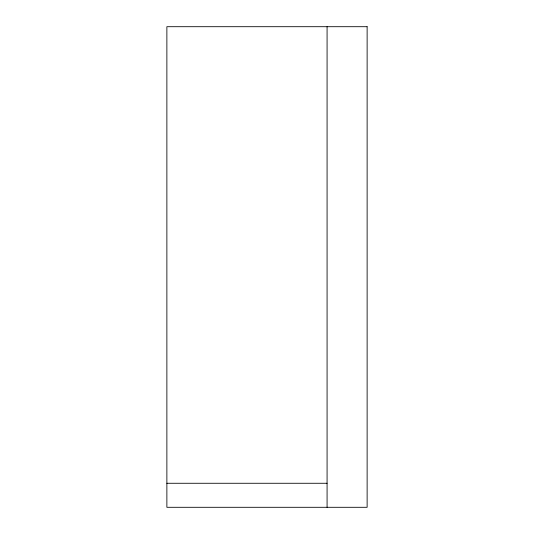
<?xml version="1.0" encoding="UTF-8"?>
<svg xmlns="http://www.w3.org/2000/svg" width="534" height="534" viewBox="0 0 534 534"><rect width="100%" height="100%" fill="white"/><g stroke="black" fill="none" stroke-linecap="round" stroke-linejoin="round"><path stroke-width="0.8" d="M166.875 483.27L327.075 483.27M327.075 26.7L327.075 507.3M367.125 26.7L166.875 26.7L166.875 507.3L367.125 507.3L367.125 26.7"/></g></svg>
